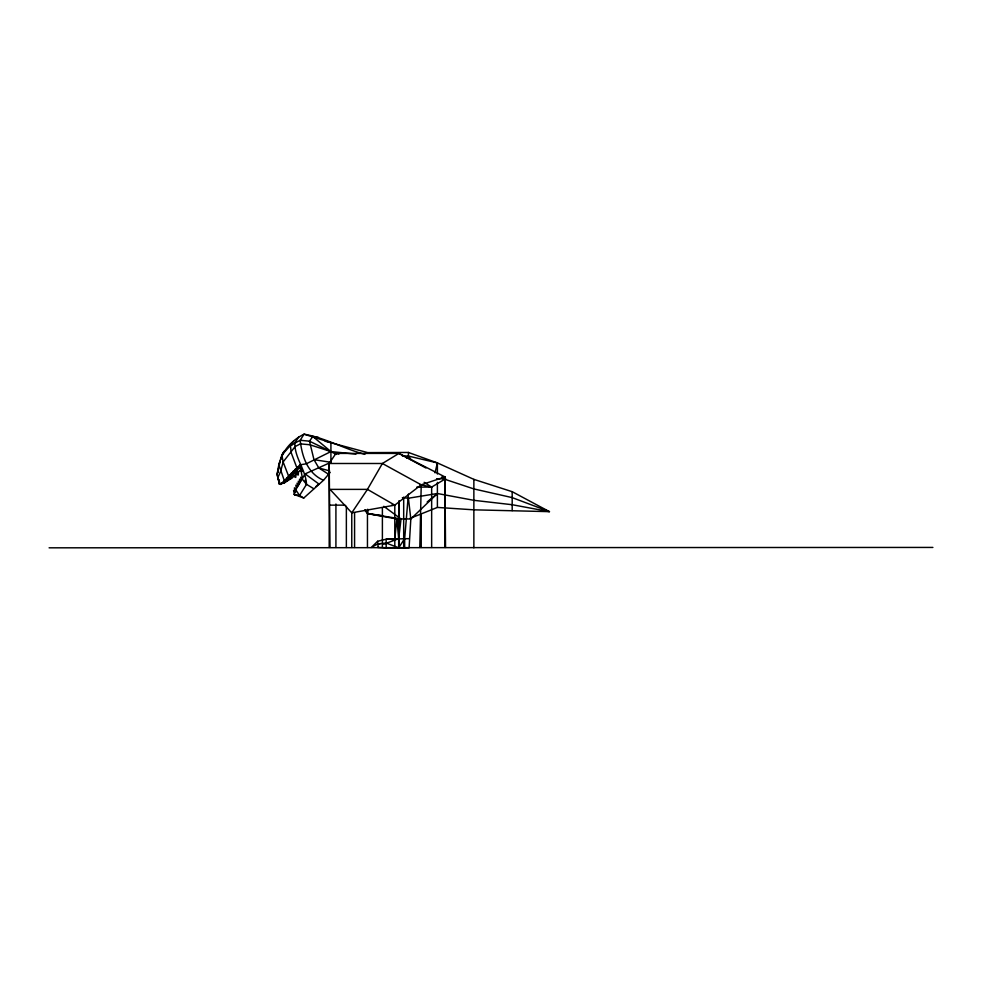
<?xml version="1.0" encoding="UTF-8"?>
<svg xmlns="http://www.w3.org/2000/svg" width="982" height="982" viewBox="0 0 982 982"><rect width="100%" height="100%" fill="white"/><g stroke="black" fill="none" stroke-linecap="round" stroke-linejoin="round"><path stroke-width="1.47" d="M419.805 547.428L421.229 484.826L382.391 463.492L329.191 463.492L329.191 547.428M295.791 491.884L295.926 489.441M408.414 494.069L404.67 538.639L404.67 547.821M384.293 547.821L409.089 547.821L410.82 518.962L408.414 498.218L402.387 497.678M409.089 538.639L386.172 539.216L377.64 541.254L371.306 547.428L377.64 543.979L386.172 543.009L398.667 547.821L398.667 538.639L401.024 518.962L383.766 506.307M277.931 472.661L278.36 470.501M435.026 472.87L437.395 462.915L408.414 452.457L367.747 452.616L325.152 441.213M280.729 459.674C284.142 448.43 293.593 439.285 304.027 434.179C325.214 437.849 344.142 448.909 364.911 454.359M282.841 454.273L284.019 451.29L281.883 454.961L278.839 464.633L277.108 474.355L279.453 484.163L284.645 482.702L291.666 478.197L299.952 470.415L302.161 471.581M295.766 495.088L294.158 494.462L295.742 489.699L305.095 473.889L330.922 462.301L330.922 442.637L304.027 434.179L300.173 440.28L290.463 445.46L281.883 454.961L283.123 461.957L288.499 475.865L288.72 479.069L287.063 477.804L287.284 480.996L285.615 479.732M298.835 436.732L294.858 442.943C294.539 458.054 305.893 469.703 306.507 484.347L299.571 495.517L294.158 494.462L303.757 498.034L323.508 480.272L330.234 472.305M398.667 547.821L404.67 538.639M425.93 467.997L398.925 453.414L335.918 453.414L329.191 463.492L330.013 547.428M318.512 437.383L312.804 436.474L309.49 441.188L313.97 459.674L318.855 467.997L328.847 474.453M355.963 454.126L330.922 451.573L306.237 463.823L299.989 464.842L280.459 484.482L277.808 477.706L280.656 471.385L283.123 461.957L295.079 446.614L300.382 443.864L309.858 444.76L330.922 451.573L336.188 454.445M289.555 474.809L291.433 476.11L291.421 472.943L293.299 474.245L293.287 471.078L295.152 472.391L295.14 469.224L297.018 470.525L296.748 467.469L291.151 452.592L290.463 445.46L293.655 441.188M406.548 458.128L408.414 456.065L408.414 452.457M315.971 486.556L318.757 483.917L305.095 473.889M299.228 468.549L301.388 466.573C293.544 471.63 289.174 482.408 279.453 484.163L277.108 474.355L280.201 461.024L278.839 464.633L284.51 481.229L291.666 478.197M427.158 501.998L437.395 493.516L473.864 500.317L512.187 504.723L549.454 511.647L512.187 491.687L473.864 479.376L437.395 462.915L408.414 456.065L402.387 455.955M394.801 547.428L394.801 505.141L367.452 489.38L330.013 489.38L351.765 512.813L394.801 505.141L421.229 484.826L444.932 476.908L445.546 547.428M416.859 487.084L431.65 487.084L445.546 478.774L442.931 477.338M377.64 541.254L378.144 547.17M383.729 544.274L398.667 538.639L396.875 518.962L367.747 513.635L364.752 510.198M392.358 539.891L394.825 538.639L396.875 518.962L410.82 518.962L437.395 493.516L408.414 498.218M290.463 445.46L292.575 444.551M296.748 467.469L300.823 465.75M288.499 475.865L298.516 471.63L298.221 475.055L296.048 473.999L295.754 477.424L293.581 476.368M409.789 518.471L437.395 507.424L473.864 509.83L549.454 511.647L512.187 497.616L473.864 488.926L443.017 478.676M284.645 482.702L279.453 484.163L278.888 479.854M377.64 543.979L380.427 543.598M398.667 538.639L386.172 539.216L386.172 547.821L377.64 547.428M441.863 476.908L444.932 476.908L444.932 547.428M436.585 478.774L445.546 478.774M330.013 505.141L344.989 505.141M391.757 505.141L394.801 505.141M932.9 547.428L49.1 547.821M375.271 514.629L367.747 513.635L365.108 509.965M378.291 515.034L381.298 515.427M313.97 459.674L330.922 462.301M401.024 518.962L367.747 513.635L367.747 509.228M419.817 484.543L431.65 487.084L431.65 547.428M335.918 453.414L338.9 454.089M318.855 467.997L329.584 470.869M444.932 476.908L398.925 453.414L382.391 463.492L367.452 489.38L351.765 512.813L351.765 547.428M296.392 488.643L295.852 485.194L297.607 486.642L297.067 483.205L298.823 484.642L298.295 481.205L300.05 482.653L299.51 479.204L301.265 480.652L300.725 477.215L306.507 484.347L313.724 488.68M303.757 498.034L299.571 495.517L294.44 487.808L294.87 492.338L293.569 490.435L294.428 493.651M424.138 482.309L431.65 487.084M323.508 480.272C307.415 473.434 301.977 456.249 300.173 440.28L309.49 441.188L330.922 451.573L312.804 436.474M408.414 456.065L411.09 459.65M301.855 470.415L299.989 464.842L302.481 478.651M305.107 480.161L306.507 484.347M512.187 491.687L512.187 510.64M473.864 479.376L473.864 547.821M437.395 462.915L437.395 474.036M437.395 482.383L437.395 507.424M421.229 513.832L421.229 547.428M403.688 497.076L403.688 547.428M399.122 500.673L399.122 547.428M398.925 501.434L398.925 547.428M382.391 507.731L382.391 547.428M367.452 509.683L367.452 547.428M354.576 512.739L354.576 547.428M346.364 506.233L346.364 547.428M335.918 503.999L335.918 547.428"/></g></svg>
